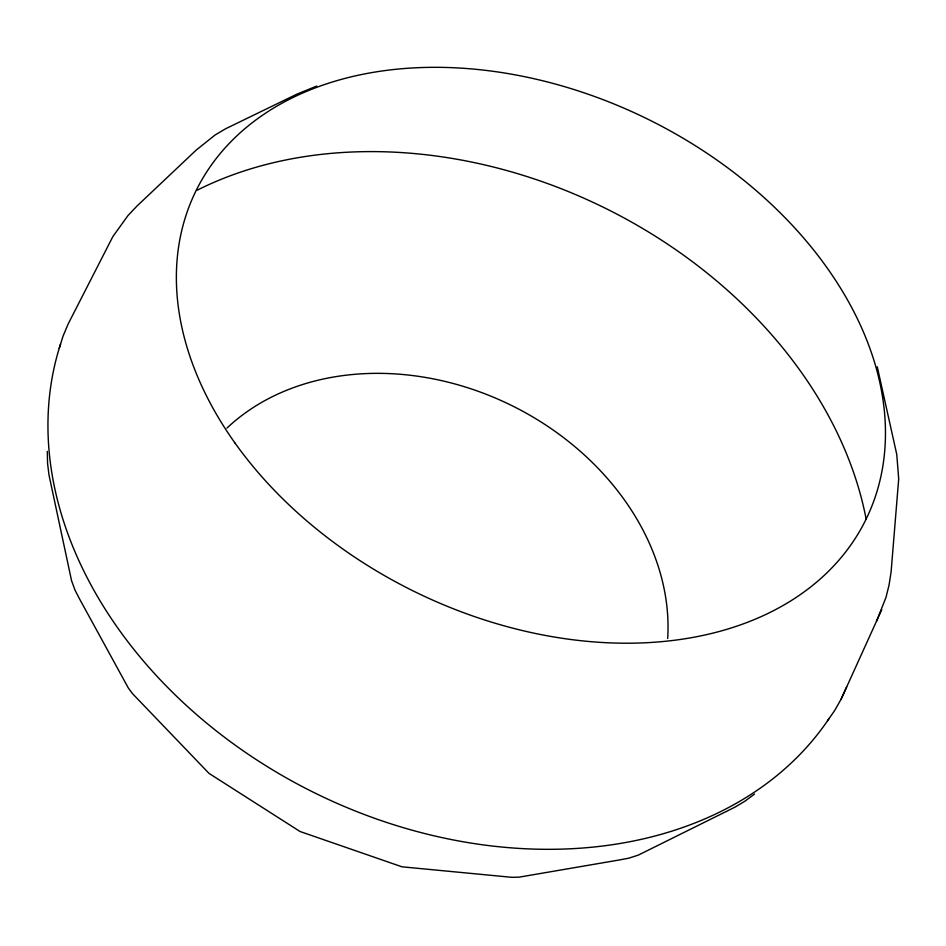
<?xml version="1.0" encoding="UTF-8"?>
<svg xmlns="http://www.w3.org/2000/svg" width="946" height="946" viewBox="0 0 946 946"><rect width="100%" height="100%" fill="white"/><g stroke="black" fill="none" stroke-linecap="round" stroke-linejoin="round"><path stroke-width="1.42" d="M59.22 348.353L63.051 336.137L68.088 324.123L112.846 236.606L127.935 215.605L137.064 205.968L195.999 150.272L215.014 135.042L225.739 128.703L296.784 94.21L316.697 86.086M876.528 621.215L885.964 597.505L889.086 584.888L891.108 571.822L898.7 478.924L896.761 454.447L877.273 366.823M827.502 720.828L834.798 710.328L841.195 698.999L846.67 686.879M841.195 698.999L881.767 609.626M754.506 794.072L744.88 801.227L734.723 807.281L638.231 855.149L628.759 858.176L619.11 860.009L519.082 877.155L511.952 877.332L401.955 866.808L300.036 831.499L209.031 773.402L132.452 693.584L128.289 687.931L79.369 598.593L74.935 589.926L71.553 580.667L48.991 474.998L47.548 463.304L47.3 451.348M829.157 718.381A429.815 326.465 26.1 0 1 317.359 794.214A429.815 326.465 26.1 0 1 60.556 344.108M197.028 190.264A429.815 326.465 26.1 0 1 603.926 207.552A429.815 326.465 26.1 0 1 866.11 518.905M226.957 428.089A255.964 204.277 26.3 0 1 507.967 403.717A255.964 204.277 26.3 0 1 667.675 638.491M235.128 443.213A373.114 263.437 26.1 0 0 848.101 548.739A373.114 263.437 26.1 0 0 509.516 73.835A373.114 263.437 26.1 0 0 235.128 443.213"/></g></svg>
